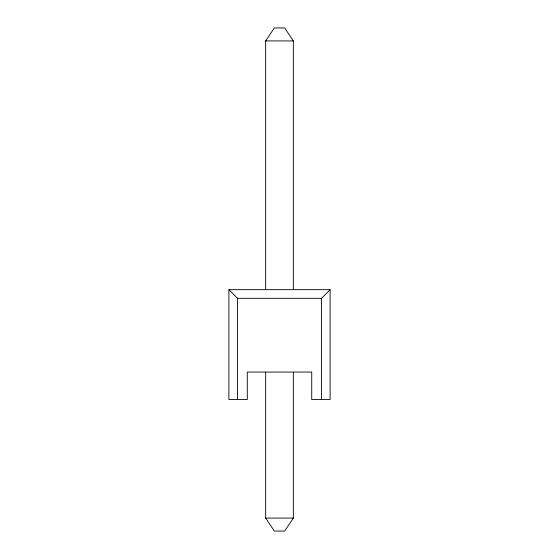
<?xml version="1.0" encoding="UTF-8"?>
<svg xmlns="http://www.w3.org/2000/svg" width="559" height="559" viewBox="0 0 559 559"><rect width="100%" height="100%" fill="white"/><g stroke="black" fill="none" stroke-linecap="round" stroke-linejoin="round"><path stroke-width="0.84" d="M265.658 289.667L265.658 40.926L274.308 27.95L284.692 27.95L293.342 40.926L293.342 289.667M293.342 372.427L293.342 518.074L284.692 531.05L274.308 531.05L265.658 518.074L265.658 372.427M321.46 399.545L321.46 298.317L330.11 289.667L228.89 289.667L228.89 399.545L247.274 399.545L247.274 372.07L311.726 372.07L311.726 399.545L330.11 399.545L330.11 289.667M265.658 40.926L293.342 40.926M228.89 289.667L237.54 298.317L321.46 298.317M265.658 518.074L293.342 518.074M237.54 298.317L237.54 399.545"/></g></svg>
